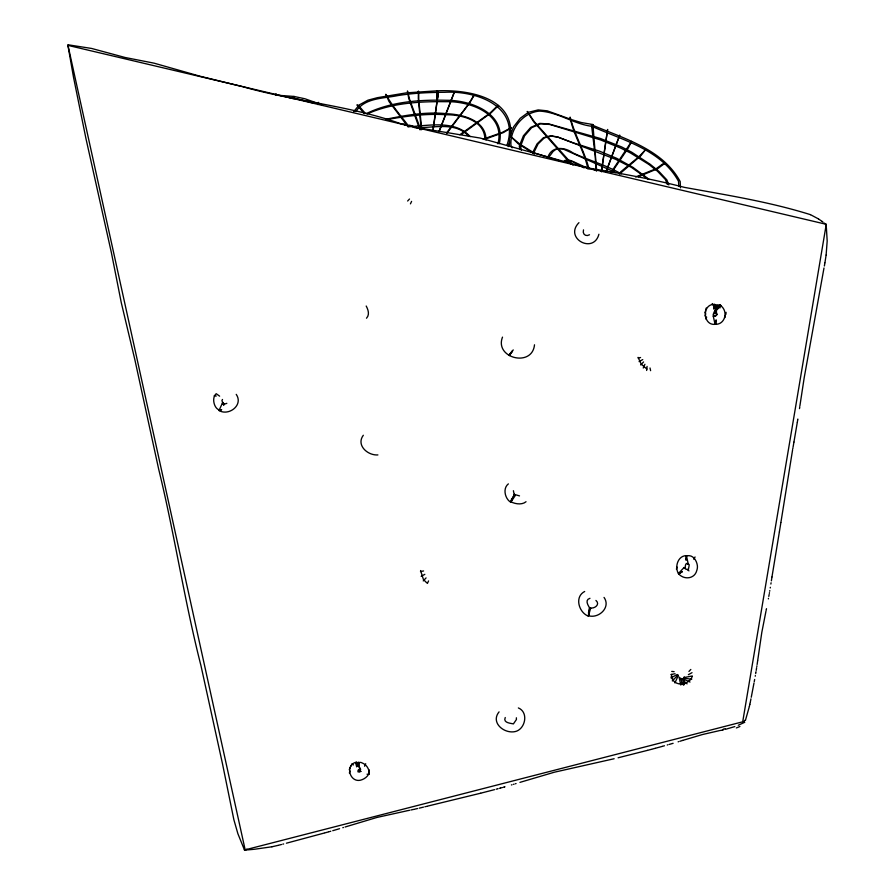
<?xml version="1.0" encoding="UTF-8"?>
<svg xmlns="http://www.w3.org/2000/svg" width="895" height="895" viewBox="0 0 895 895"><rect width="100%" height="100%" fill="white"/><g stroke="black" fill="none" stroke-linecap="round" stroke-linejoin="round"><path stroke-width="1.34" d="M596.685 170.99L592.904 124.539L581.191 122.503L572.252 119.84L547.237 110.812L538.152 109.917L528.408 112.3L520.252 118.252L513.752 126.642L509.747 135.973L509.367 144.822M595.891 170.43L595.242 156.133L591.472 124.729C623.356 138.401 662.636 148.939 680.2 181.551L680.457 187.827M513.394 490.695L514.233 494.689L515.319 495.427L510.776 502.285C505.037 498.918 502.453 488.424 508.371 483.882M592.703 131.722L592.904 124.539M486.03 140C486.198 120.568 463.23 114.392 447.377 113.777C426.602 111.427 405.838 115.22 385.555 119.326M484.877 139.586C485.034 120.523 462.2 114.761 446.694 114.761C426.635 113.385 406.554 116.059 386.875 119.606M369.266 772.419L369.154 774.432L367.051 774.186M725.923 314.335L726.08 312.321M724.972 317.568L725.129 315.599M313.843 103.138L293.828 98.025L293.996 96.447L275.537 95.083M714.266 312.098L717.421 314.592L715.127 313.239L717.342 308.148L720.833 305.452L716.213 309.29L715.127 313.239L716.213 313.239L717.085 305.106L720.833 305.452L719.86 308.059M646.637 370.463L647.074 366.391M684.205 676.833L683.332 684.988L683.959 681.99M826.107 255.097L824.944 262.694M826.13 254.974L827.181 241.023L826.398 227.856M715.519 324.27L716.078 320.108L715.519 324.27C702.664 326.205 701.624 303.528 714.736 304.401L716.503 312.422L714.758 313.116L716.213 313.239M438.46 92.163L432.99 130.927M358.873 762.462L358.291 766.59L358.649 762.26L355.953 762.898L356.68 766.903L356.333 762.171C344.15 764.8 350.146 784.467 362.072 779.69C365.63 778.393 370.519 774.343 368.774 770.103C367.789 767.295 365.954 764.71 363.202 763.435C356.926 759.922 358.694 765.594 360.416 770.282L359.275 770.64L360.853 771.412M757.729 660.275L761.779 632.564L765.963 611.24M684.283 682.773L683.981 684.865L679.741 677.694M757.685 660.599L757.114 664.515M799.873 406.017L804.213 377.634L823.993 267.997M432.878 130.759L437.487 97.723L436.883 90.831L406.319 92.867L377.444 97.667L367.968 100.162L359.219 104.916L353.626 111.774M799.638 407.65L799.727 407.001M601.507 171.762L607.615 129.439L601.339 171.527M799.582 407.986L799.492 408.635M756.913 665.824L756.801 666.641M771.971 576.928L779.355 532.01M771.949 577.085L771.378 580.833M756.622 667.782L756.208 670.377M771.076 582.779L770.875 584.077M780.932 522.221L792.578 449.95M780.887 522.557L779.377 531.854M438.449 92.23L437.42 98.495L436.883 90.831C466.899 89.422 515.285 96.951 510.407 137.382M756.006 671.675L755.895 672.324M770.349 587.321L770.248 587.97M797.848 419.061L797.736 419.71M714.311 304.938L713.628 308.999L714.736 304.401L714.311 304.938L717.085 305.106L715.385 309.099L716.213 309.29L720.162 305.419L715.385 309.099M797.691 420.035L797.3 422.317M755.794 672.973L755.682 673.622M793.954 441.996L797.255 422.641M769.7 591.215L769.812 590.566M793.921 442.164L793.093 447.03M824.888 263.029L824.541 265.009M769.454 592.669L769.342 593.318M755.346 675.568L755.235 676.217M681.33 682.035L680.804 685.022L679.036 676.967M792.746 448.977L792.914 448.003M769.152 594.448L768.805 596.394M824.519 265.099L824.362 266.005M768.458 598.33L768.357 598.9M754.653 679.462L754.239 681.721M686.812 555.862C692.898 554.408 696.735 560.449 697.373 565.674A11.613 11.232 10.4 0 1 696.813 570.395C694.688 579.222 683.646 580.072 678.399 573.55L684.048 567.508L685.894 569.198L688.311 569.813L689.105 565.763A5.661 5.471 10.2 0 0 689.094 564.465L687.382 564.029L688.188 563.682L686.42 555.65L686.051 559.979L686.42 555.65C677.683 555.582 674.304 567.587 678.678 573.885L682.259 571.692L678.678 573.885M583.506 229.87C582.153 234.154 585.845 237.018 589.514 234.77M753.993 683.019L751.263 697.261M715.586 310.543L715.944 308.674M750.95 698.872L750.379 701.781M716.638 309.782L717.018 307.891M766.489 608.667L766.366 609.305M766.299 609.629L766.165 610.278M750.256 702.351L749.842 704.32M749.831 704.354L749.384 706.401M369.4 770.058L368.695 771.759M598.912 234.244C593.553 254.572 563.682 238.193 578.942 222.676M749.35 706.524L745.412 720.419M534.505 344.788C532.256 367.8 494.197 358.157 502.509 337.124M511.705 498.437L510.776 502.285L514.334 494.398L519.514 495.897M499.253 143.726C506.671 113.385 470.781 100.083 446.504 100.274C419.453 99.58 390.69 101.672 366.178 113.676M497.911 143.849C505.753 113.788 469.785 100.922 445.878 101.706C419.475 101.348 391.395 103.026 367.252 113.933M692.148 676.609L690.974 679.417L686.029 683.109A11.333 10.941 12.1 0 1 681.397 684.026C675.926 684.351 670.948 680.11 671.507 674.427M350.661 766.802L350.997 765.572M672.917 679.003L672.38 680.95L678.03 674.897M595.925 600.444C600.78 604.461 594 609.495 589.592 607.66L588.407 616.152L589.592 607.66L590.61 608.253L588.407 616.152C578.998 612.739 574.075 596.887 584.681 591.483M706.021 319.146L706.625 317.031M671.63 675.971L671.049 677.862L677.146 674.506M676.407 569.164L677.056 567.061M705.025 315.991L705.707 313.776M454.235 92.588L439.143 131.71M704.88 312.858L705.551 310.867M508.237 146.545L509.512 142.764M507.006 145.135C520.275 105.767 475.637 90.496 444.793 92.297C429.029 92.398 413.233 93.058 397.66 95.62C383.306 98.584 365.026 97.7 355.986 111.349M705.607 309.871L706.278 307.969M349.363 772.956L350.079 770.953M317.826 104.558L318.609 102.343M606.217 171.818L619.732 135.089L605.915 171.829M349.251 769.767L349.979 767.865M438.964 131.531L454.078 92.565M292.978 98.774L293.996 96.447L304.96 98.774L322.547 105.028M226.827 403.343L224.488 404.115L222.441 403.052L219.006 410.514C228.684 416.32 243.686 405.211 236.235 394.359M410.447 203.859L411.588 201.375M427.43 583.395L428.571 580.911M364.567 766.232L365.708 763.748M643.225 368.024L644.937 364.287M693.905 559.431L695.046 556.947M674.908 682.93L678.343 675.456M505.239 717.521C502.912 722.768 509.993 723.16 513.406 723.898L516.415 719.546L516.37 717.779M533.096 151.736L537.045 143.894L543.377 137.74L550.481 135.783L557.507 136.913L573.281 142.864L599.449 151.143L616.689 158.314L632.877 167.298L649.267 179.515M355.953 762.898L356.333 762.171L360.573 769.297L359.04 770.55L360.416 770.282M474.272 95.071L469.841 102.645L446.885 133.355M222.508 399.461C220.025 401.161 226.681 405.491 222.441 403.052L223.784 404.987L222.441 403.052M720.408 305.128L719.367 304.904L714.255 311.919C718.204 312.534 717.052 317.445 713.293 316.259L713.27 314.156M366.502 318.228C369.859 314.637 368.214 309.815 366.2 306.023M499.074 711.872C490.259 722.612 504.12 733.978 515.106 731.595C525.152 729.481 529.079 712.409 518.362 707.934M548.12 156.591C552.181 145.695 565.058 147.127 572.912 152.9C588.821 160.362 605.96 164.948 621.208 173.876M611.621 172.634L628.268 147.999L631.624 141.332L610.916 172.556M549.306 156.569L553.132 151.434L555.549 149.622L557.943 148.738L562.977 148.95L615.872 172.612M509.434 355.617L513.215 349.889M363.325 435.261C355.863 445.117 367.688 455.712 377.903 454.928M446.739 132.684L460.567 114.493A38.698 4.878 -48.5 0 0 473.164 96.212L474.003 95.351M512.466 350.639L508.707 355.36L512.466 351.332M592.993 124.931L591.83 126.296C573.471 124.047 557.876 111.886 539.305 111.114C522.859 112.58 509.77 129.171 510.955 145.404L512.108 147.809M407.628 201.017L409.507 199.014M423.245 580.922L426.076 577.901M640.731 364.97L643.561 361.949M688.949 671.451L690.828 669.449M498.571 105.42L491.064 112.848L461.406 134.44M497.139 106.147L489.811 113.218L459.817 134.742M619.474 174.089L640.675 155.875L645.508 149.745L639.243 156.412L620.515 171.997M526.036 501.737C521.886 505.149 515.408 504.008 510.911 501.849L514.334 494.398L515.319 495.427M715.15 310.084L718.114 308.529L715.183 310.162M360.842 771.479L359.589 771.803M639.086 361.602L642.744 359.589M421.176 576.346L424.834 574.333M688.367 674.673L692.025 672.682M744.774 722.276L738.285 725.252M360.573 769.297C358.336 767.821 356.512 773.034 359.197 771.915M219.32 410.604L221.647 409.653C215.359 412.226 210.526 398.543 216.198 393.699L219.622 396.161M638.314 176.74L657.691 168.696L664.358 163.673L662.714 163.964L656.248 168.64L635.618 176.953M734.829 726.583L725.688 729.257M484.408 139.43L503.471 132.549L511.616 127.526L502.196 132.415L483.166 139.117M345.078 827.002L376.94 817.448L406.52 810.915M343.456 827.495L342.807 827.696M519.939 782.375L554.374 772.206L614.149 758.736M682.728 740.411L679.909 741.273M682.807 740.378L702.474 734.526L719.155 730.7M516.057 783.561L515.408 783.763M678.69 741.642L678.13 741.81M339.574 828.692L332.75 830.694M513.461 784.344L514.11 784.154M511.996 784.781L511.425 784.949M673.107 743.309L669.203 744.439M667.245 744.998L667.894 744.808M330.792 831.254L330.143 831.433M504.344 786.985L504.993 786.794M664.47 745.77L662.68 746.273M329.494 831.612L328.834 831.802M504.176 787.029L503.437 787.231M662.356 746.363L658.105 747.538M328.185 831.981L324.907 832.876M502.386 787.522L500.428 788.059M500.26 788.103L499.522 788.305M657.445 747.717L655.487 748.242M324.258 833.044L286.4 843.202M498.135 788.685L497.486 788.853M655.162 748.332L652.209 749.115M496.826 789.032L496.177 789.2M283.659 843.929L282.82 844.153M651.56 749.294L647.622 750.323M494.543 789.636L480.783 793.171M589.962 598.296C584.67 599.795 587.78 605.087 589.771 608.063L590.61 608.253M647.454 750.368L618.098 757.785M281.489 844.5L278.49 845.26M480.626 793.216L427.441 806.16M426.781 806.328L426.121 806.496M424.812 806.809L425.472 806.652M277.987 845.383L271.957 846.771M423.492 807.133L419.218 808.151M723.686 729.727L722.724 729.94M417.573 808.532L414.609 809.192M722.567 729.973L721.594 730.186M413.781 809.382L410.973 809.986M564.387 160.597L567.967 159.836L571.581 160.831L583.585 166.347L596.316 170.676M720.788 730.365L719.804 730.566M271.912 846.782L254.191 849.299M409.653 810.266L407.348 810.747M638.213 357.989L640.585 357.53M420.471 571.558L423.57 570.954M670.959 674.528L675.087 673.722M684.071 677.56L692.327 675.971M716.503 312.422L713.595 313.172L713.673 315.79L714.937 316.069L713.293 316.259L715.06 324.314C725.845 324.896 728.765 309.558 719.367 304.904M409.194 126.71C429.141 125.602 455.376 119.84 470.166 136.622M688.188 563.682C683.601 561.668 686.476 571.525 684.048 567.508M245.554 850.116L246.517 849.993M566.076 161.279L569.735 160.82L573.393 162.084L584.166 167.913M247.49 849.892L253.363 849.366M414.441 127.638C432.285 128.477 455.656 120.914 468.812 136.432M671.72 671.407L674.125 671.675M214.162 395.803L216.266 396.037M683.377 678.22L691.79 679.182M288.291 97.365L293.828 98.025M412.998 126.978L480.201 138.065L586.404 167.689M531.742 152.161L559.431 160.708M586.773 167.779C619.575 173.171 652.22 178.966 684.44 187.379C726.65 195.054 769.487 201.811 810.445 214.655M242.724 86.681C295.529 101.806 351.131 105.532 402.839 124.483M241.974 86.502L200.29 76.288L154.186 63.198A123.297 73.121 13.4 0 0 151.177 62.594L125.155 57.504L91.614 48.453L67.807 44.75L73.502 77.194L85.976 138.669L111.383 252.625L121.295 302.756L134.876 359.768L158.751 469.495C174.626 534.416 184.359 600.635 200.905 665.421L222.441 763.536L233.875 819.742L237.88 833.692L244.592 850.25M408.635 125.971L407.18 125.613M405.737 125.255L404.283 124.875M810.478 214.666L818.466 218.917M351.556 764.095L353.491 764.945M682.314 678.589L690.034 682.046M426.702 582.802L423.424 579.49L420.572 570.529M534.953 153.481L519.637 143.972L510.396 136.23L518.294 143.826L533.711 153.582M818.522 218.951L821.878 221.278M646.928 369.098L641.234 364.142L638.079 357.373M822.08 221.423L823.053 222.161M824.183 223.034L824.81 223.526M825.403 224.007L826.063 225.048M687.159 569.276L688.949 570.876M680.782 678.276L687.069 683.858M647.98 179.089L631.445 167.399L615.57 159.288L558.446 137.338L551.421 136.062L544.339 137.897L538.108 143.938L534.281 151.691L534.315 154.052M364.847 112.792L358.47 105.498L356.926 104.883L364.299 113.587M573.013 165.127L534.46 121.843L527.222 111.427L533.532 121.563L570.853 164.009M408.959 126.508C401.005 115.947 391.988 105.778 385.846 94.255L388.978 101.482L408.221 127.045M604.035 597.412C611.05 607.235 599.001 618.646 588.72 615.816L588.518 612.325M712.207 303.584L713.617 305.956M592.96 128.645L591.83 126.296C622.629 140.28 661.248 149.566 678.544 181.383L678.757 186.294M667.334 184.493L665.399 179.515L657.523 171.269L648.819 164.4L630.404 152.933L620.627 148.044L600.511 139.911L549.832 124.483L540.692 123.767L531.619 127.705L524.515 135.973L520.588 146.187L521.315 150.282M668.811 184.952L666.853 179.873L658.955 171.437L650.273 164.344L631.736 152.206L621.645 146.937L600.511 138.512L548.926 123.946L539.797 123.398L530.668 127.448L523.407 135.794L519.279 146.042L519.693 148.771M420.695 129.562L409.72 99.714L407.438 90.977L408.713 98.36L419.878 129.764M589.111 169.222C584.513 151.311 574.635 134.899 570.115 117.111C573.136 135.268 584.547 150.908 587.881 169.032M275.984 93.628L276.354 95.172M418.558 91.849L418.379 91.066L418.312 98.517L421.243 129.82M650.016 367.979L650.609 370.664M826.174 225.909L826.309 227.061M436.715 92.42L437.353 99.267M421.679 128.746L418.759 100.05L418.737 92.632M244.346 849.78A47.301 29.692 7.4 0 1 245.308 849.646M246.159 849.433A48.162 24.087 3.2 0 1 247.154 849.321M725.218 728.72A75.158 34.334 -7 0 1 723.328 729.156M739.919 726.46A47.301 26.526 -4.6 0 1 736.328 727.959M744.562 720.33A83.325 37.601 -68 0 1 743.935 722.142M413.009 126.038A55.289 10.069 13 0 1 409.004 125.121M407.359 125.222A61.14 17.81 12.9 0 1 405.95 124.864M404.618 124.248A67.595 26.66 12.2 0 1 403.209 123.868M826.253 224.309L742.705 721.806L245.163 849.836L67.986 45.388L826.253 224.309"/></g></svg>
